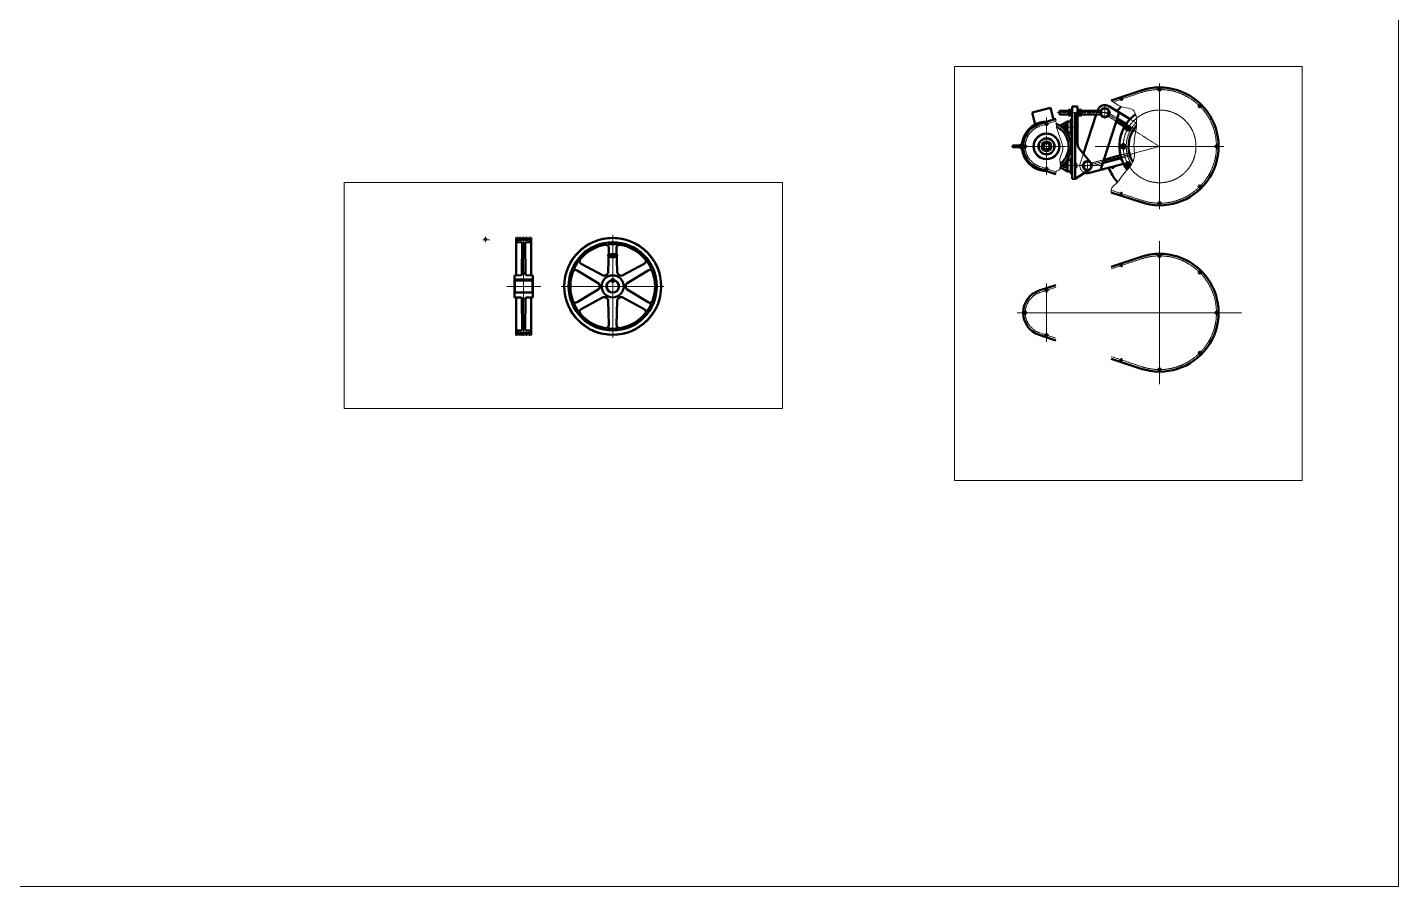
# Model space of a CAD drawing. Header units: millimetres. Extents: x 17368 to 100025, y -24769 to 12950.
# Drawn here: x 47436 to 56480, y -17030 to -11361 of the extents above; entities that cross this region are included whole.
import ezdxf

# ---------------------------------------------------------------- set-up
doc = ezdxf.new("R2010")
doc.units = ezdxf.units.MM
doc.header["$LTSCALE"] = 2.8
for name, pattern in [('AM_ISO08W050', [18, 12, -1.5, 3, -1.5]), ('AM_ISO08W050x2', [9, 6, -0.75, 1.5, -0.75]), ('YSYWPCG_CENTER', [0.7, 0.5, -0.1, 0, -0.1]), ('YSYWPCG_HIDDEN', [0.375, 0.25, -0.125])]:
    doc.linetypes.add(name, pattern=pattern)
doc.layers.get('0').update_dxf_attribs({"lineweight": 50})
for name, color, linetype, lineweight in [('AM_0N', 7, 'Continuous', 50), ('AM_4N', 3, 'Continuous', 15), ('AM_7N', 4, 'AM_ISO08W050', 15), ('bhatch', 5, 'Continuous', 15), ('YSYWPCG_CENTER', 4, 'YSYWPCG_CENTER', 15), ('图层5', 3, 'Continuous', 15), ('细实线', 5, 'Continuous', 15)]:
    doc.layers.add(name, color=color, linetype=linetype, lineweight=lineweight)

# ---------------------------------------------------------------- blocks, each defined once
blk = doc.blocks.new('A$C1BBC2760')
at = {"layer": 'AM_0N', "extrusion": (0, 1, 0)}
for p, q in [((3.6, 10.8), (0, 10.8)), ((0, -10.6), (3.6, -10.6))]:
    blk.add_line(p, q, dxfattribs=at)
at = {"layer": 'AM_0N', "extrusion": (1, 0, 0)}
for p, q in [((0, 10.8), (0, -0.3)), ((3.6, 10.8), (3.6, 0.8)), ((0, -1.8), (0, -10.6)), ((3.6, -0.6), (3.6, -10.6))]:
    blk.add_line(p, q, dxfattribs=at)
at = {"layer": 'AM_0N', "extrusion": (0.309017, -0.951057, 0)}
for p, q in [((3.6, 0.8), (0, -0.3)), ((3.6, -0.6), (0, -1.8))]:
    blk.add_line(p, q, dxfattribs=at)
blk = doc.blocks.new('A$C476D4F87')
at = {"layer": 'AM_0N', "extrusion": (0.866025, -0.5, 0)}
for p, q in [((0.9, 12.1), (0, 10.5)), ((11.9, -12.1), (12.8, -10.5))]:
    blk.add_line(p, q, dxfattribs=at)
at = {"layer": 'AM_0N', "extrusion": (1, 0, 0)}
for p, q in [((0, 10.5), (0, -10.5)), ((12.8, 10.5), (12.8, -10.5))]:
    blk.add_line(p, q, dxfattribs=at)
at = {"layer": 'AM_0N', "extrusion": (0, 1, 0)}
for p, q in [((0.9, 12.1), (11.9, 12.1)), ((0.9, 6.1), (11.9, 6.1)), ((0.9, -6.1), (11.9, -6.1)), ((0.9, -12.1), (11.9, -12.1))]:
    blk.add_line(p, q, dxfattribs=at)
at = {"layer": 'AM_0N', "extrusion": (0.866025, 0.5, 0)}
for p, q in [((11.9, 12.1), (12.8, 10.5)), ((0.9, -12.1), (0, -10.5))]:
    blk.add_line(p, q, dxfattribs=at)
at = {"layer": 'AM_0N'}
for centre, radius, start, end in [((5.4, 9.1), 5.36, 154.43847, 214.43847), ((20, 0), 20, 162.38303, 197.61697), ((7.4, 9.1), 5.36, 325.56153, 25.56153), ((-7.2, 0), 20, 342.38303, 17.61697), ((5.4, -9.1), 5.36, 145.56153, 205.56153), ((7.4, -9.1), 5.36, 334.43847, 34.43847)]:
    blk.add_arc(centre, radius, start, end, dxfattribs=at)
blk = doc.blocks.new('A$C00C9319E')
at = {"layer": 'AM_0N'}
for p, q in [((-48.5, 146.2), (61.9, 182.8)), ((-48.5, -146.2), (61.9, -182.8))]:
    blk.add_line(p, q, dxfattribs=at)
at = {"layer": 'AM_0N', "extrusion": (0.5, -0.866025, 0)}
for p, q in [((0, 155), (-6.5, 151.3)), ((0, 140), (6.5, 143.8)), ((0, -140), (-6.5, -143.8)), ((0, -155), (6.5, -151.3))]:
    blk.add_line(p, q, dxfattribs=at)
at = {"layer": 'AM_0N', "extrusion": (1, 0, 0)}
for p, q in [((-6.5, 151.3), (-6.5, 143.8)), ((6.5, 143.8), (6.5, 151.3)), ((-6.5, -143.8), (-6.5, -151.3)), ((6.5, -151.3), (6.5, -143.8))]:
    blk.add_line(p, q, dxfattribs=at)
at = {"layer": 'AM_0N', "extrusion": (-0.5, -0.866025, 0)}
for p, q in [((-6.5, 143.8), (0, 140)), ((6.5, 151.3), (0, 155)), ((-6.5, -151.3), (0, -155)), ((6.5, -143.8), (0, -140))]:
    blk.add_line(p, q, dxfattribs=at)
at = {"layer": 'AM_0N'}
for centre in [(0, 147.5), (0, -147.5)]:
    blk.add_circle(centre, 6.5, dxfattribs=at)
blk.add_arc((0, 0), 154, 108.36162, 251.63838, dxfattribs=at)
at = {"layer": 'AM_7N', "linetype": 'AM_ISO08W050x2'}
for p, q in [((-44.1, 132.9), (61.9, 168.1)), ((-44.1, -132.9), (61.9, -168.1))]:
    blk.add_line(p, q, dxfattribs=at)
blk.add_arc((0, 0), 140, 108.36162, 251.63838, dxfattribs=at)
blk = doc.blocks.new('A$C5105748B')
at = {"layer": 'AM_0N', "extrusion": (1, 0, 0)}
blk.add_lwpolyline([(22, 0), (-22, 0)], dxfattribs=at)
at = {"layer": 'AM_0N', "extrusion": (0, 1, 0)}
for points, elevation in [([(-4, 0), (0, 0)], 22), ([(0, 0), (-4, 0)], -22)]:
    blk.add_lwpolyline(points, dxfattribs=dict(at, elevation=elevation))
at = {"layer": 'AM_0N', "extrusion": (1, 0, 0), "elevation": 4}
blk.add_lwpolyline([(-22, 0), (22, 0)], dxfattribs=at)

msp = doc.modelspace()

# ---------------------------------------------------------------- linework, layer by layer
for p, q in [((54183.2847, -11891.01232), (54063.02693, -11923.23529)), ((54063.02693, -11923.23529), (54083.95244, -12001.33034)), ((54183.2847, -11891.01232), (54204.03412, -11968.4502)), ((54295.9347, -11981.01232), (54246.32484, -12009.65458)), ((54295.9347, -12054.01232), (54295.9347, -11981.01232)), ((54295.9347, -11981.01232), (54317.9347, -11981.01232)), ((54317.9347, -11981.01232), (54317.9347, -12054.01232)), ((54295.9347, -12054.01232), (54293.02271, -12055.69356)), ((54317.9347, -12054.01232), (54295.9347, -12054.01232)), ((53939.1847, -12139.76232), (53976.6847, -12139.76232)), ((53939.1847, -12152.26232), (53976.6847, -12152.26232)), ((53976.6847, -12139.76232), (53996.39379, -12128.38327)), ((53976.6847, -12139.76232), (53976.6847, -12152.26232)), ((53976.6847, -12152.26232), (53996.39379, -12163.64136)), ((54133.9347, -12152.01232), (54133.9347, -12140.01232)), ((54133.9347, -12140.01232), (54141.9347, -12140.01232)), ((54141.9347, -12152.01232), (54133.9347, -12152.01232)), ((54141.9347, -12140.01232), (54141.9347, -12152.01232)), ((54295.9347, -12311.01232), (54246.32484, -12282.37006)), ((54295.9347, -12238.01232), (54293.02271, -12236.33108)), ((54295.9347, -12238.01232), (54295.9347, -12311.01232)), ((54317.9347, -12238.01232), (54295.9347, -12238.01232)), ((54317.9347, -12311.01232), (54317.9347, -12238.01232)), ((54347.9347, -12311.01232), (54347.9347, -12238.01232)), ((54295.9347, -12311.01232), (54317.9347, -12311.01232)), ((50658.43045, -12750.1604), (50658.43045, -12996.7804)), ((50658.93045, -12749.6604), (50661.85217, -12749.6604)), ((50667.94627, -12766.32318), (50662.32492, -12749.99762)), ((50673.91463, -12766.32318), (50679.53598, -12749.99762)), ((50680.00873, -12749.6604), (50680.85217, -12749.6604)), ((50686.94627, -12766.32318), (50681.32492, -12749.99762)), ((50692.91463, -12766.32318), (50698.53598, -12749.99762)), ((50699.00873, -12749.6604), (50699.85217, -12749.6604)), ((50705.94627, -12766.32318), (50700.32492, -12749.99762)), ((50711.91463, -12766.32318), (50717.53598, -12749.99762)), ((50718.00873, -12749.6604), (50718.85217, -12749.6604)), ((50724.94627, -12766.32318), (50719.32492, -12749.99762)), ((50730.91463, -12766.32318), (50736.53598, -12749.99762)), ((50737.00873, -12749.6604), (50737.85217, -12749.6604)), ((50743.94627, -12766.32318), (50738.32492, -12749.99762)), ((50749.91463, -12766.32318), (50755.53598, -12749.99762)), ((50756.00873, -12749.6604), (50758.93045, -12749.6604)), ((50759.43045, -12750.1604), (50759.43045, -12996.7804)), ((50694.93125, -12780.12043), (50658.43045, -12778.6604)), ((50668.41903, -12766.6604), (50673.44187, -12766.6604)), ((50687.41903, -12766.6604), (50692.44187, -12766.6604)), ((50698.90621, -12782.36488), (50696.45791, -12992.89909)), ((50706.41903, -12766.6604), (50711.44187, -12766.6604)), ((50721.40299, -12992.89909), (50718.95469, -12782.36489)), ((50722.92965, -12780.12043), (50759.43045, -12778.6604)), ((50725.41903, -12766.6604), (50730.44187, -12766.6604)), ((50744.41903, -12766.6604), (50749.44187, -12766.6604)), ((51270.7754, -12814.82644), (51266.69094, -12975.51051)), ((51321.9663, -12814.82644), (51326.05076, -12975.51051)), ((51088.47589, -12920.07711), (51229.67461, -12996.8819)), ((51504.26581, -12920.07711), (51363.06709, -12996.8819)), ((50692.31038, -12995.4252), (50648.93045, -12997.1604)), ((50648.93045, -12997.1604), (50648.93045, -13142.1604)), ((50648.93045, -13024.2604), (50768.93045, -13024.2604)), ((50725.55052, -12995.4252), (50768.93045, -12997.1604)), ((50768.93045, -12997.1604), (50768.93045, -13142.1604)), ((51062.88044, -12964.40973), (51199.9947, -13048.28901)), ((51285.37085, -13024.2604), (51307.37085, -13024.2604)), ((51285.37085, -13024.2604), (51285.37085, -13038.6604)), ((51307.37085, -13024.2604), (51307.37085, -13038.6604)), ((51529.86126, -12964.40973), (51392.747, -13048.28901)), ((50648.93045, -13030.20263), (50649.93045, -13031.20263)), ((50648.93045, -13110.6604), (50649.93045, -13109.6604)), ((50649.93045, -13031.20263), (50767.93045, -13031.20263)), ((50649.93045, -13031.20263), (50649.93045, -13109.6604)), ((50649.93045, -13109.6604), (50767.93045, -13109.6604)), ((50768.93045, -13030.20263), (50767.93045, -13031.20263)), ((50767.93045, -13031.20263), (50767.93045, -13109.6604)), ((50767.93045, -13109.6604), (50768.93045, -13110.6604)), ((51062.88044, -13174.91107), (51199.9947, -13091.03179)), ((51285.37085, -13024.6604), (51307.37085, -13024.6604)), ((51285.37085, -13038.6604), (51307.37085, -13038.6604)), ((51529.86126, -13174.91107), (51392.747, -13091.03179)), ((50692.31038, -13143.8956), (50648.93045, -13142.1604)), ((50658.43045, -13389.1604), (50658.43045, -13142.5404)), ((50698.90621, -13356.95592), (50696.45791, -13146.42171)), ((50721.40299, -13146.42171), (50718.95469, -13356.95591)), ((50725.55052, -13143.8956), (50768.93045, -13142.1604)), ((50759.43045, -13389.1604), (50759.43045, -13142.5404)), ((51088.47589, -13219.24369), (51229.67461, -13142.4389)), ((51270.7754, -13324.49436), (51266.69094, -13163.81029)), ((51321.9663, -13324.49436), (51326.05076, -13163.81029)), ((51504.26581, -13219.24369), (51363.06709, -13142.4389)), ((50694.93125, -13359.20037), (50658.43045, -13360.6604)), ((50667.94627, -13372.99762), (50662.32492, -13389.32318)), ((50668.41903, -13372.6604), (50673.44187, -13372.6604)), ((50673.91463, -13372.99762), (50679.53598, -13389.32318)), ((50686.94627, -13372.99762), (50681.32492, -13389.32318)), ((50687.41903, -13372.6604), (50692.44187, -13372.6604)), ((50692.91463, -13372.99762), (50698.53598, -13389.32318)), ((50705.94627, -13372.99762), (50700.32492, -13389.32318)), ((50706.41903, -13372.6604), (50711.44187, -13372.6604)), ((50711.91463, -13372.99762), (50717.53598, -13389.32318)), ((50724.94627, -13372.99762), (50719.32492, -13389.32318)), ((50722.92965, -13359.20037), (50759.43045, -13360.6604)), ((50725.41903, -13372.6604), (50730.44187, -13372.6604)), ((50730.91463, -13372.99762), (50736.53598, -13389.32318)), ((50743.94627, -13372.99762), (50738.32492, -13389.32318)), ((50744.41903, -13372.6604), (50749.44187, -13372.6604)), ((50749.91463, -13372.99762), (50755.53598, -13389.32318)), ((50658.93045, -13389.6604), (50661.85217, -13389.6604)), ((50680.00873, -13389.6604), (50680.85217, -13389.6604)), ((50699.00873, -13389.6604), (50699.85217, -13389.6604)), ((50718.00873, -13389.6604), (50718.85217, -13389.6604)), ((50737.00873, -13389.6604), (50737.85217, -13389.6604)), ((50756.00873, -13389.6604), (50758.93045, -13389.6604))]:
    msp.add_line(p, q)
at = {"color": 7, "ltscale": 0.15}
for p, q in [((54244.9347, -11911.01233), (54242.9347, -11913.01233)), ((54242.9347, -11913.01233), (54242.9347, -11933.01231)), ((54244.9347, -11935.01231), (54242.9347, -11933.01231)), ((54244.9347, -11911.01232), (54244.9347, -11935.01232)), ((54247.93469, -11911.01233), (54244.9347, -11911.01233)), ((54244.9347, -11911.01233), (54247.93469, -11911.01233)), ((54247.93469, -11935.01231), (54244.9347, -11935.01231)), ((54244.9347, -11935.01231), (54247.93469, -11935.01231)), ((54301.93472, -11911.01233), (54298.93473, -11911.01233)), ((54301.93472, -11935.01231), (54298.93473, -11935.01231)), ((54298.93473, -11935.01231), (54301.93472, -11935.01231)), ((54303.20748, -11904.01234), (54301.93472, -11908.76234)), ((54301.93472, -11937.26231), (54301.93472, -11908.76234)), ((54301.93472, -11937.26231), (54301.93472, -11908.76234)), ((54303.20748, -11942.0123), (54301.93472, -11937.26231)), ((54322.66194, -11904.01234), (54303.20748, -11904.01234)), ((54321.9347, -11913.51233), (54303.93472, -11913.51233)), ((54321.9347, -11932.51231), (54303.93472, -11932.51231)), ((54322.66194, -11904.01234), (54323.9347, -11908.76234)), ((54322.66194, -11942.0123), (54323.9347, -11937.26231)), ((54323.9347, -11937.26231), (54323.9347, -11908.76234)), ((54368.20746, -11904.01234), (54366.9347, -11908.76234)), ((54366.9347, -11937.26231), (54366.9347, -11908.76234)), ((54368.20746, -11942.0123), (54366.9347, -11937.26231)), ((54368.20746, -11904.01234), (54387.66192, -11904.01234)), ((54368.9347, -11913.51233), (54386.93468, -11913.51233)), ((54368.9347, -11932.51231), (54386.93468, -11932.51231)), ((54387.66192, -11904.01234), (54388.93468, -11908.76234)), ((54387.66192, -11942.0123), (54388.93468, -11937.26231)), ((54388.93468, -11937.26231), (54388.93468, -11908.76234)), ((54388.93468, -11937.26231), (54388.93468, -11908.76234)), ((54388.93468, -11911.01233), (54391.93467, -11911.01233)), ((54388.93468, -11935.01231), (54391.93467, -11935.01231)), ((54391.93467, -11935.01231), (54388.93468, -11935.01231)), ((54442.9347, -11911.01232), (54442.9347, -11935.01232)), ((54322.66194, -11942.0123), (54303.20748, -11942.0123)), ((54368.20746, -11942.0123), (54387.66192, -11942.0123))]:
    msp.add_line(p, q, dxfattribs=at)
at = {"color": 7}
for p, q in [((54244.9347, -11911.01232), (54301.93472, -11911.01232)), ((54244.9347, -11935.01232), (54301.93472, -11935.01232)), ((54327.9347, -12361.01232), (54327.9347, -11883.01232)), ((54327.9347, -11883.01232), (54362.9347, -11883.01232)), ((54347.9347, -12361.01232), (54347.9347, -11923.01232)), ((54362.9347, -12131.75221), (54362.9347, -11883.01232)), ((54388.93468, -11911.01232), (54515.43925, -11911.01232)), ((54388.93468, -11935.01232), (54515.43925, -11935.01232)), ((54486.36202, -11935.01232), (54401.51445, -12193.24405)), ((54495.43311, -11907.40465), (54494.24774, -11911.01232)), ((54637.73688, -11922.80383), (54513.13413, -12302.02959)), ((54569.21185, -11880.47397), (54708.80801, -11966.7065)), ((54317.9347, -11969.01232), (54327.9347, -11959.01232)), ((54317.9347, -11984.01232), (54317.9347, -11969.01232)), ((54317.9347, -12054.01232), (54317.9347, -11981.01232)), ((54317.9347, -12057.01232), (54317.9347, -11984.01232)), ((54347.9347, -12030.76232), (54347.9347, -12007.26232)), ((54618.47421, -11981.42933), (54628.98508, -11964.41399)), ((54618.47421, -11981.42933), (54673.38659, -12015.35027)), ((54624.8951, -11961.8875), (54683.89745, -11998.33493)), ((54696.18625, -12009.36834), (54681.91849, -12017.60584)), ((54681.91849, -12017.60584), (54681.91849, -12034.08085)), ((54710.45401, -12017.60584), (54696.18625, -12009.36834)), ((54710.45401, -12034.08085), (54710.45401, -12017.60584)), ((54317.9347, -12057.01232), (54317.9347, -12069.36813)), ((54317.9347, -12069.36813), (54327.9347, -12079.36813)), ((54681.91849, -12034.08085), (54696.18625, -12042.31834)), ((54696.18625, -12042.31834), (54710.45401, -12034.08085)), ((54371.95572, -12157.05641), (54451.16894, -12254.03417)), ((54535.49863, -12233.96373), (54645.49585, -12204.61573)), ((54663.9347, -12129.53731), (54649.66694, -12137.77482)), ((54649.66694, -12137.77482), (54649.66694, -12154.24982)), ((54649.66694, -12154.24982), (54663.9347, -12162.48731)), ((54678.20246, -12137.77482), (54663.9347, -12129.53731)), ((54663.9347, -12162.48731), (54678.20246, -12154.24982)), ((54678.20246, -12154.24982), (54678.20246, -12137.77482)), ((54317.9347, -12223.01232), (54327.9347, -12213.01232)), ((54317.9347, -12238.01232), (54317.9347, -12223.01232)), ((54317.9347, -12311.01232), (54317.9347, -12238.01232)), ((54347.9347, -12261.26232), (54347.9347, -12284.76232)), ((54347.9347, -12361.01232), (54444.32455, -12298.13945)), ((54440.82415, -12321.32238), (54665.37967, -12261.40946)), ((54528.04379, -12256.65235), (54650.66112, -12223.93722)), ((54535.49863, -12233.96373), (54540.65441, -12253.28775)), ((54695.99109, -12249.36826), (54681.72333, -12257.60576)), ((54681.72333, -12257.60576), (54681.72333, -12274.08077)), ((54681.72333, -12274.08077), (54695.99109, -12282.31826)), ((54710.25885, -12257.60576), (54695.99109, -12249.36826)), ((54695.99109, -12282.31826), (54710.25885, -12274.08077)), ((54710.25885, -12274.08077), (54710.25885, -12257.60576)), ((54317.9347, -12311.01232), (54317.9347, -12323.36813)), ((54317.9347, -12323.36813), (54327.9347, -12333.36813)), ((54327.9347, -12361.01232), (54347.9347, -12361.01232))]:
    msp.add_line(p, q, dxfattribs=at)
for centre, radius in [((54542.9347, -11923.01232), 30), ((54542.9347, -11923.01232), 27), ((54696.18625, -12025.84335), 14.26777), ((54696.18625, -12025.84335), 10), ((54663.9347, -12146.01232), 14.26777), ((54663.9347, -12146.01232), 10), ((54427.9347, -12273.01232), 30), ((54427.9347, -12273.01232), 27), ((54695.99109, -12265.84327), 14.26777), ((54695.99109, -12265.84327), 10)]:
    msp.add_circle(centre, radius, dxfattribs=at)
for centre, radius in [((54157.9347, -12146.01232), 85), ((54157.9347, -12146.01232), 53), ((54157.9347, -12146.01232), 52.5), ((54157.9347, -12146.01232), 31.5), ((51296.37085, -13069.6604), 320), ((51296.37085, -13069.6604), 291), ((51296.37085, -13069.6604), 72.5)]:
    msp.add_circle(centre, radius)
at = {"color": 7, "ltscale": 0.15}
for centre, radius, start, end in [((54308.66996, -11908.7225), 6.73535, 180.33890383, 225.328404525), ((54325.49719, -11923.01232), 23.56247, 156.222678561, 203.777329599), ((54308.66996, -11937.30215), 6.73535, 134.671595475, 179.66109617), ((54317.19946, -11908.7225), 6.73535, 314.671595475, 359.66109617), ((54300.37223, -11923.01232), 23.56247, 336.222670401, 23.777321439), ((54317.19946, -11937.30215), 6.73535, 0.33890383, 45.328404525), ((54373.66994, -11908.7225), 6.73535, 180.33890383, 225.328404525), ((54390.49717, -11923.01232), 23.56247, 156.222678561, 203.777329599), ((54373.66994, -11937.30215), 6.73535, 134.671595475, 179.66109617), ((54382.19944, -11908.7225), 6.73535, 314.671595475, 359.66109617), ((54365.37221, -11923.01232), 23.56247, 336.222670401, 23.777321439), ((54382.19944, -11937.30215), 6.73535, 0.33890383, 45.328404525)]:
    msp.add_arc(centre, radius, start, end, dxfattribs=at)
at = {"color": 7}
for centre, radius, start, end in [((54542.9347, -11923.01232), 50, 58.295191444, 161.8109543), ((54903.9347, -12146.01232), 365, 133.920022107, 140.421697646), ((54903.9347, -12146.01232), 265, 126.673525916, 215.873996984), ((54903.9347, -12146.01232), 265, 150.457809798, 192.776290427), ((54903.9347, -12146.01232), 265, 141.794941552, 146.13257309), ((54903.9347, -12146.01232), 205, 138.129887846, 210.514451938), ((54402.9347, -12131.75221), 40, 180, 219.242583169), ((54903.9347, -12146.01232), 365, 202.812402577, 220.269648325), ((54594.43506, -12274.21127), 13, 222.026686497, 347.851131065), ((54903.9347, -12146.01232), 265, 197.10772455, 201.439158673), ((54427.9347, -12273.01232), 50, 249.985376956, 284.938908781)]:
    msp.add_arc(centre, radius, start, end, dxfattribs=at)
for centre, radius, start, end in [((54157.9347, -12146.01232), 162.5, 89.747957349, 270.252042651), ((54157.9347, -12146.01232), 162.5, 304.925911507, 67.134104044), ((54157.9347, -12146.01232), 146.25, 308.618937708, 63.129120232), ((53939.1847, -12146.01232), 6.25, 90, 270), ((54157.9347, -12146.01232), 21, 196.601549599, 163.398450401), ((54157.9347, -12146.01232), 21, 106.601549599, 163.398450401), ((54157.9347, -12146.01232), 21, 196.601549599, 73.398450401), ((50658.93045, -12750.1604), 0.5, 90, 180), ((50661.85217, -12750.1604), 0.5, 19, 90), ((50680.00873, -12750.1604), 0.5, 90, 161), ((50680.85217, -12750.1604), 0.5, 19, 90), ((50699.00873, -12750.1604), 0.5, 90, 161), ((50699.85217, -12750.1604), 0.5, 19, 90), ((50718.00873, -12750.1604), 0.5, 90, 161), ((50718.85217, -12750.1604), 0.5, 19, 90), ((50737.00873, -12750.1604), 0.5, 90, 161), ((50737.85217, -12750.1604), 0.5, 19, 90), ((50756.00873, -12750.1604), 0.5, 90, 161), ((50758.93045, -12750.1604), 0.5, 0, 90), ((50668.41903, -12766.1604), 0.5, 199, 270), ((50673.44187, -12766.1604), 0.5, 270, 341), ((50687.41903, -12766.1604), 0.5, 199, 270), ((50692.44187, -12766.1604), 0.5, 270, 341), ((50694.73141, -12785.11644), 5, 18.808277405, 87.709389957), ((50708.93045, -12780.2804), 10, 198.808277405, 341.191722595), ((50706.41903, -12766.1604), 0.5, 199, 270), ((50711.44187, -12766.1604), 0.5, 270, 341), ((50723.12949, -12785.11644), 5, 92.290610043, 161.191722595), ((50725.41903, -12766.1604), 0.5, 199, 270), ((50730.44187, -12766.1604), 0.5, 270, 341), ((50744.41903, -12766.1604), 0.5, 199, 270), ((50749.44187, -12766.1604), 0.5, 270, 341), ((51296.37085, -13069.6604), 279.38, 100.122970039, 139.877029961), ((51250.78186, -12814.31822), 20, 358.543901381, 100.122970039), ((51296.37085, -13069.6604), 279.38, 83.496837206, 96.380238267), ((51341.95984, -12814.31822), 20, 79.877029961, 181.456098619), ((51296.37085, -13069.6604), 279.38, 40.122970039, 79.877029961), ((51296.37085, -13069.6604), 279.38, 143.496837206, 156.380238267), ((51098.03253, -12902.50809), 20, 139.877029961, 241.456098619), ((51494.70917, -12902.50809), 20, 298.543901381, 40.122970039), ((51296.37085, -13069.6604), 279.38, 23.496837206, 36.380238267), ((50692.11054, -12990.4292), 5, 272.290610042, 343.974289493), ((50708.93045, -12995.2604), 12.5, 16.025710507, 163.974289493), ((50725.75036, -12990.4292), 5, 196.025710507, 267.709389957), ((51296.37085, -13069.6604), 279.38, 160.122970039, 199.877029961), ((51052.44354, -12981.47054), 20, 58.543901381, 160.122970039), ((51239.23125, -12979.31287), 20, 241.456098619, 302.310994937), ((51296.37085, -13069.6604), 86.9, 117.689005063, 122.310994937), ((51246.6974, -12975.00229), 20, 297.689005063, 358.543901381), ((51346.0443, -12975.00229), 20, 181.456098619, 242.310994937), ((51296.37085, -13069.6604), 86.9, 57.689005063, 62.310994937), ((51353.51045, -12979.31287), 20, 237.689005063, 298.543901381), ((51540.29816, -12981.47054), 20, 19.877029961, 121.456098619), ((51296.37085, -13069.6604), 279.38, 340.122970039, 19.877029961), ((51189.55779, -13065.34981), 20, 357.689005063, 58.543901381), ((51189.55779, -13073.97099), 20, 301.456098619, 2.310994937), ((51296.37085, -13069.6604), 86.9, 177.689005063, 182.310994937), ((51296.37085, -13069.6604), 41, 105.562696765, 74.437303235), ((51296.37085, -13069.6604), 40, 105.962014163, 74.037985837), ((51403.18391, -13065.34981), 20, 121.456098619, 182.310994937), ((51403.18391, -13073.97099), 20, 177.689005063, 238.543901381), ((51296.37085, -13069.6604), 86.9, 357.689005063, 2.310994937), ((50692.11054, -13148.8916), 5, 16.025710507, 87.709389958), ((50708.93045, -13144.0604), 12.5, 196.025710507, 343.974289493), ((50725.75036, -13148.8916), 5, 92.290610043, 163.974289493), ((51052.44354, -13157.85026), 20, 199.877029961, 301.456098619), ((51296.37085, -13069.6604), 279.38, 203.496837206, 216.380238267), ((51239.23125, -13160.00793), 20, 57.689005063, 118.543901381), ((51296.37085, -13069.6604), 86.9, 237.689005063, 242.310994937), ((51246.6974, -13164.31851), 20, 1.456098619, 62.310994937), ((51346.0443, -13164.31851), 20, 117.689005063, 178.543901381), ((51296.37085, -13069.6604), 86.9, 297.689005063, 302.310994937), ((51353.51045, -13160.00793), 20, 61.456098619, 122.310994937), ((51296.37085, -13069.6604), 279.38, 323.496837206, 336.380238267), ((51540.29816, -13157.85026), 20, 238.543901381, 340.122970039), ((51098.03253, -13236.81271), 20, 118.543901381, 220.122970039), ((51296.37085, -13069.6604), 279.38, 220.122970039, 259.877029961), ((51296.37085, -13069.6604), 279.38, 280.122970039, 319.877029961), ((51494.70917, -13236.81271), 20, 319.877029961, 61.456098619), ((50668.41903, -13373.1604), 0.5, 90, 161), ((50673.44187, -13373.1604), 0.5, 19, 90), ((50687.41903, -13373.1604), 0.5, 90, 161), ((50692.44187, -13373.1604), 0.5, 19, 90), ((50694.73141, -13354.20436), 5, 272.290610043, 341.191722595), ((50708.93045, -13359.0404), 10, 18.808277405, 161.191722595), ((50706.41903, -13373.1604), 0.5, 90, 161), ((50711.44187, -13373.1604), 0.5, 19, 90), ((50723.12949, -13354.20436), 5, 198.808277405, 267.709389957), ((50725.41903, -13373.1604), 0.5, 90, 161), ((50730.44187, -13373.1604), 0.5, 19, 90), ((50744.41903, -13373.1604), 0.5, 90, 161), ((50749.44187, -13373.1604), 0.5, 19, 90), ((51250.78186, -13325.00258), 20, 259.877029961, 1.456098619), ((51296.37085, -13069.6604), 279.38, 263.496837206, 276.380238267), ((51341.95984, -13325.00258), 20, 178.543901381, 280.122970039), ((50658.93045, -13389.1604), 0.5, 180, 270), ((50661.85217, -13389.1604), 0.5, 270, 341), ((50680.00873, -13389.1604), 0.5, 199, 270), ((50680.85217, -13389.1604), 0.5, 270, 341), ((50699.00873, -13389.1604), 0.5, 199, 270), ((50699.85217, -13389.1604), 0.5, 270, 341), ((50718.00873, -13389.1604), 0.5, 199, 270), ((50718.85217, -13389.1604), 0.5, 270, 341), ((50737.00873, -13389.1604), 0.5, 199, 270), ((50737.85217, -13389.1604), 0.5, 270, 341), ((50756.00873, -13389.1604), 0.5, 199, 270), ((50758.93045, -13389.1604), 0.5, 270, 0)]:
    msp.add_arc(centre, radius, start, end)
msp.add_ellipse((51296.37085, -12866.27375), major_axis=(-26.9032, 0.00006), ratio=0.4088733022)
at = {"layer": 'AM_0N'}
for p, q in [((54584.26383, -11842.24741), (54781.39449, -11776.81739)), ((54584.26383, -12449.77723), (54781.39449, -12515.20725)), ((54584.26383, -12939.76259), (54781.39449, -12874.33257)), ((54109.42264, -13097.36807), (54219.82252, -13060.72502)), ((54109.42264, -13389.68693), (54219.82252, -13426.32998)), ((54584.26383, -13547.29241), (54781.39449, -13612.72243))]:
    msp.add_line(p, q, dxfattribs=at)
at = {"layer": 'AM_0N', "extrusion": (0.5, -0.866025, 0)}
for p, q in [((54903.9347, -11763.50676), (54897.4347, -11767.25954)), ((54903.9347, -11778.51787), (54910.4347, -11774.7651)), ((55169.09974, -11873.34172), (55162.59974, -11877.0945)), ((55169.09974, -11888.35283), (55175.59974, -11884.60005)), ((54017.9347, -12138.50676), (54011.4347, -12142.25954)), ((54017.9347, -12153.51787), (54024.4347, -12149.7651)), ((55278.9347, -12138.50458), (55272.4347, -12142.25736)), ((55278.9347, -12153.51569), (55285.4347, -12149.76291)), ((55169.09974, -12403.67181), (55162.59974, -12407.42458)), ((55169.09974, -12418.68291), (55175.59974, -12414.93014)), ((54903.9347, -12513.50676), (54897.4347, -12517.25954)), ((54903.9347, -12528.51787), (54910.4347, -12524.7651)), ((54903.9347, -12861.02195), (54897.4347, -12864.77472)), ((54903.9347, -12876.03305), (54910.4347, -12872.28028)), ((55169.09974, -12970.8569), (55162.59974, -12974.60968)), ((55169.09974, -12985.86801), (55175.59974, -12982.11523)), ((54157.9347, -13088.51179), (54151.4347, -13092.26457)), ((54157.9347, -13103.5229), (54164.4347, -13099.77013)), ((54017.9347, -13236.02195), (54011.4347, -13239.77472)), ((54017.9347, -13251.03305), (54024.4347, -13247.28028)), ((55278.9347, -13236.01976), (55272.4347, -13239.77254)), ((55278.9347, -13251.03087), (55285.4347, -13247.27809)), ((54157.9347, -13383.5321), (54151.4347, -13387.28487)), ((54157.9347, -13398.54321), (54164.4347, -13394.79043)), ((55169.09974, -13501.18699), (55162.59974, -13504.93977)), ((55169.09974, -13516.1981), (55175.59974, -13512.44532)), ((54903.9347, -13611.02195), (54897.4347, -13614.77472)), ((54903.9347, -13626.03305), (54910.4347, -13622.28028))]:
    msp.add_line(p, q, dxfattribs=at)
at = {"layer": 'AM_0N', "extrusion": (1, 0, 0)}
for p, q in [((54897.4347, -11767.25954), (54897.4347, -11774.7651)), ((54910.4347, -11774.7651), (54910.4347, -11767.25954)), ((55162.59974, -11877.0945), (55162.59974, -11884.60005)), ((55175.59974, -11884.60005), (55175.59974, -11877.0945)), ((54011.4347, -12142.25954), (54011.4347, -12149.7651)), ((54024.4347, -12149.7651), (54024.4347, -12142.25954)), ((55272.4347, -12142.25736), (55272.4347, -12149.76291)), ((55285.4347, -12149.76291), (55285.4347, -12142.25736)), ((55162.59974, -12407.42458), (55162.59974, -12414.93014)), ((55175.59974, -12414.93014), (55175.59974, -12407.42458)), ((54897.4347, -12517.25954), (54897.4347, -12524.7651)), ((54910.4347, -12524.7651), (54910.4347, -12517.25954)), ((54897.4347, -12864.77472), (54897.4347, -12872.28028)), ((54910.4347, -12872.28028), (54910.4347, -12864.77472)), ((55162.59974, -12974.60968), (55162.59974, -12982.11523)), ((55175.59974, -12982.11523), (55175.59974, -12974.60968)), ((54151.4347, -13092.26457), (54151.4347, -13099.77013)), ((54164.4347, -13099.77013), (54164.4347, -13092.26457)), ((54011.4347, -13239.77472), (54011.4347, -13247.28028)), ((54024.4347, -13247.28028), (54024.4347, -13239.77472)), ((55272.4347, -13239.77254), (55272.4347, -13247.27809)), ((55285.4347, -13247.27809), (55285.4347, -13239.77254)), ((54151.4347, -13387.28487), (54151.4347, -13394.79043)), ((54164.4347, -13394.79043), (54164.4347, -13387.28487)), ((55162.59974, -13504.93977), (55162.59974, -13512.44532)), ((55175.59974, -13512.44532), (55175.59974, -13504.93977)), ((54897.4347, -13614.77472), (54897.4347, -13622.28028)), ((54910.4347, -13622.28028), (54910.4347, -13614.77472))]:
    msp.add_line(p, q, dxfattribs=at)
at = {"layer": 'AM_0N', "extrusion": (-0.5, -0.866025, 0)}
for p, q in [((54897.4347, -11774.7651), (54903.9347, -11778.51787)), ((54910.4347, -11767.25954), (54903.9347, -11763.50676)), ((55162.59974, -11884.60005), (55169.09974, -11888.35283)), ((55175.59974, -11877.0945), (55169.09974, -11873.34172)), ((54011.4347, -12149.7651), (54017.9347, -12153.51787)), ((54024.4347, -12142.25954), (54017.9347, -12138.50676)), ((55272.4347, -12149.76291), (55278.9347, -12153.51569)), ((55285.4347, -12142.25736), (55278.9347, -12138.50458)), ((55162.59974, -12414.93014), (55169.09974, -12418.68291)), ((55175.59974, -12407.42458), (55169.09974, -12403.67181)), ((54897.4347, -12524.7651), (54903.9347, -12528.51787)), ((54910.4347, -12517.25954), (54903.9347, -12513.50676)), ((54897.4347, -12872.28028), (54903.9347, -12876.03305)), ((54910.4347, -12864.77472), (54903.9347, -12861.02195)), ((55162.59974, -12982.11523), (55169.09974, -12985.86801)), ((55175.59974, -12974.60968), (55169.09974, -12970.8569)), ((54151.4347, -13099.77013), (54157.9347, -13103.5229)), ((54164.4347, -13092.26457), (54157.9347, -13088.51179)), ((54011.4347, -13247.28028), (54017.9347, -13251.03305)), ((54024.4347, -13239.77472), (54017.9347, -13236.02195)), ((55272.4347, -13247.27809), (55278.9347, -13251.03087)), ((55285.4347, -13239.77254), (55278.9347, -13236.01976)), ((54164.4347, -13387.28487), (54157.9347, -13383.5321)), ((54151.4347, -13394.79043), (54157.9347, -13398.54321)), ((55162.59974, -13512.44532), (55169.09974, -13516.1981)), ((55175.59974, -13504.93977), (55169.09974, -13501.18699)), ((54897.4347, -13622.28028), (54903.9347, -13626.03305)), ((54910.4347, -13614.77472), (54903.9347, -13611.02195))]:
    msp.add_line(p, q, dxfattribs=at)
at = {"layer": 'AM_0N', "extrusion": (-1.22461e-16, 1, 0)}
for p, q in [((54279.5347, -12012.01232), (54267.9347, -12012.01232)), ((54279.5347, -12026.01232), (54267.9347, -12026.01232)), ((54355.79506, -12006.88482), (54347.9347, -12006.88482)), ((54355.79506, -12012.947), (54347.9347, -12012.947)), ((54355.79506, -12025.07764), (54347.9347, -12025.07764)), ((54355.79506, -12031.13982), (54347.9347, -12031.13982))]:
    msp.add_line(p, q, dxfattribs=at)
at = {"layer": 'AM_0N', "extrusion": (-1, -1.22461e-16, 0)}
for p, q in [((54267.9347, -12026.01232), (54267.9347, -12012.01232)), ((54347.9347, -12012.01232), (54347.9347, -12006.88482)), ((54347.9347, -12012.01232), (54347.9347, -12026.01232)), ((54347.9347, -12026.01232), (54347.9347, -12012.01232)), ((54347.9347, -12031.13982), (54347.9347, -12026.01232)), ((54356.7347, -12008.51232), (54356.7347, -12029.51232))]:
    msp.add_line(p, q, dxfattribs=at)
at = {"layer": 'AM_0N', "extrusion": (-0.866025, -0.5, 0)}
for p, q in [((54355.79506, -12006.88482), (54356.7347, -12008.51232)), ((54355.79506, -12260.88482), (54356.7347, -12262.51232))]:
    msp.add_line(p, q, dxfattribs=at)
at = {"layer": 'AM_0N', "extrusion": (-0.866025, 0.5, 0)}
for p, q in [((54355.79506, -12031.13982), (54356.7347, -12029.51232)), ((54355.79506, -12285.13982), (54356.7347, -12283.51232))]:
    msp.add_line(p, q, dxfattribs=at)
at = {"layer": 'AM_0N', "extrusion": (-1.22461e-16, -1, 0)}
for p, q in [((54279.5347, -12266.01232), (54267.9347, -12266.01232)), ((54279.5347, -12280.01232), (54267.9347, -12280.01232)), ((54355.79506, -12260.88482), (54347.9347, -12260.88482)), ((54355.79506, -12266.947), (54347.9347, -12266.947)), ((54355.79506, -12279.07764), (54347.9347, -12279.07764)), ((54355.79506, -12285.13982), (54347.9347, -12285.13982))]:
    msp.add_line(p, q, dxfattribs=at)
at = {"layer": 'AM_0N', "extrusion": (-1, 1.22461e-16, 0)}
for p, q in [((54267.9347, -12266.01232), (54267.9347, -12280.01232)), ((54347.9347, -12260.88482), (54347.9347, -12266.01232)), ((54347.9347, -12280.01232), (54347.9347, -12266.01232)), ((54347.9347, -12266.01232), (54347.9347, -12280.01232)), ((54347.9347, -12280.01232), (54347.9347, -12285.13982)), ((54356.7347, -12283.51232), (54356.7347, -12262.51232))]:
    msp.add_line(p, q, dxfattribs=at)
at = {"layer": 'AM_0N'}
for centre, radius in [((54651.37844, -11834.72228), 5), ((54903.9347, -11771.01232), 6.5), ((55169.09974, -11880.84728), 6.5), ((54017.9347, -12146.01232), 6.5), ((55278.9347, -12146.01014), 6.5), ((54651.37844, -12457.30235), 5), ((55169.09974, -12411.17736), 6.5), ((54903.9347, -12521.01232), 6.5), ((54651.37844, -12932.23747), 5), ((54903.9347, -12868.5275), 6.5), ((55169.09974, -12978.36246), 6.5), ((54157.9347, -13096.01735), 6.5), ((54017.9347, -13243.5275), 6.5), ((55278.9347, -13243.52532), 6.5), ((54157.9347, -13391.03765), 6.5), ((54651.37844, -13554.81753), 5), ((55169.09974, -13508.69254), 6.5), ((54903.9347, -13618.5275), 6.5)]:
    msp.add_circle(centre, radius, dxfattribs=at)
for centre, radius, start, end in [((54903.9347, -12146.01232), 389, 251.638376967, 108.361623033), ((54351.37603, -12009.91591), 5.35867, 325.553127617, 25.553127618), ((54336.68918, -12019.01232), 20.04552, 342.387526015, 17.612473985), ((54351.37603, -12028.10873), 5.35867, 334.446872382, 34.446872383), ((54351.37603, -12263.91591), 5.35867, 325.553127617, 25.553127618), ((54336.68918, -12273.01232), 20.04552, 342.387526015, 17.612473985), ((54351.37603, -12282.10873), 5.35867, 334.446872382, 34.446872383), ((54903.9347, -13243.5275), 389, 251.638376967, 108.361623033), ((54157.9347, -13243.5275), 154, 108.361623033, 251.638376967)]:
    msp.add_arc(centre, radius, start, end, dxfattribs=at)
at = {"layer": 'AM_4N', "linetype": 'YSYWPCG_HIDDEN', "ltscale": 5}
for p, q in [((54494.24774, -11911.01232), (54486.36202, -11935.01232)), ((54577.96698, -11932.89866), (54567.45611, -11949.914)), ((54572.25346, -11929.36925), (54624.8951, -11961.8875)), ((54561.74259, -11946.38459), (54618.47421, -11981.42933)), ((54673.38659, -12015.35027), (54703.57096, -12033.99602)), ((54683.89745, -11998.33493), (54740.54564, -12033.32814)), ((54708.80801, -11966.7065), (54747.9411, -11990.88013)), ((54401.51445, -12193.24405), (54380.43311, -12257.40465)), ((54645.49585, -12204.61573), (54709.83021, -12187.45089)), ((54650.66112, -12223.93722), (54714.98599, -12206.77492)), ((54452.68511, -12256.05893), (54535.49863, -12233.96373)), ((54457.84089, -12275.38296), (54528.04379, -12256.65235)), ((54464.32963, -12273.65172), (54459.17385, -12254.32769)), ((54665.37967, -12261.40946), (54709.82244, -12249.55183))]:
    msp.add_line(p, q, dxfattribs=at)
at = {"layer": 'AM_4N'}
for p, q in [((54279.5347, -12013.23922), (54267.9347, -12013.23922)), ((54279.5347, -12024.78542), (54267.9347, -12024.78542)), ((54703.57096, -12033.99602), (54730.03478, -12050.34348)), ((54279.5347, -12267.23922), (54267.9347, -12267.23922)), ((54279.5347, -12278.78542), (54267.9347, -12278.78542))]:
    msp.add_line(p, q, dxfattribs=at)
for start, end in [(146.13257309, 150.457809798), (192.776290427, 197.10772455)]:
    msp.add_arc((54903.9347, -12146.01232), 265, start, end, dxfattribs=at)
at = {"layer": 'AM_4N', "linetype": 'YSYWPCG_HIDDEN', "ltscale": 5}
for centre, radius, start, end in [((54903.9347, -12146.01232), 261.91229, 146.107065443, 150.483317445), ((54903.9347, -12146.01232), 220, 135.158632657, 208.075467565), ((54903.9347, -12146.01232), 198.47849, 145.407218583, 151.183164305), ((54903.9347, -12146.01232), 261.91229, 192.750782778, 197.127034779), ((54903.9347, -12146.01232), 198.47849, 192.050935917, 197.826881638), ((54427.9347, -12273.01232), 50, 161.8109543, 249.985376956)]:
    msp.add_arc(centre, radius, start, end, dxfattribs=at)
at = {"layer": 'AM_7N', "linetype": 'AM_ISO08W050x2'}
for p, q in [((54903.9347, -11731.19711), (54903.9347, -12560.83049)), ((54597.91417, -11852.46772), (54785.80467, -11790.10461)), ((54542.9347, -11923.01232), (54903.9347, -12146.01232)), ((54412.98276, -12277.0016), (54903.9347, -12146.01232)), ((54479.68101, -12146.01232), (55328.18839, -12146.01232)), ((54584.26383, -12435.02621), (54785.80467, -12501.92003)), ((50670.93045, -12743.3804), (50670.93045, -12773.5816)), ((50689.93045, -12743.3804), (50689.93045, -12773.5816)), ((50708.93045, -12743.3804), (50708.93045, -13395.9404)), ((50727.93045, -12743.3804), (50727.93045, -12773.5816)), ((50746.93045, -12743.3804), (50746.93045, -12773.5816)), ((51296.37085, -12729.53334), (51296.37085, -13409.78746)), ((50656.32045, -12754.6604), (50761.54045, -12754.6604)), ((54903.9347, -12771.741), (54903.9347, -13715.314)), ((51259.83387, -12866.27367), (51332.90783, -12866.27383)), ((54584.26383, -12954.51361), (54785.80467, -12887.61979)), ((50823.00945, -13069.6604), (50594.85145, -13069.6604)), ((50956.24379, -13069.6604), (51636.49791, -13069.6604)), ((51025.8006, -13069.6604), (51186.9411, -13069.6604)), ((54113.83282, -13110.65529), (54219.82252, -13075.47604)), ((54157.9347, -13436.3413), (54157.9347, -13050.7137)), ((53965.1209, -13243.5275), (55446.4509, -13243.5275)), ((50656.32045, -13384.6604), (50761.54045, -13384.6604)), ((50670.93045, -13395.9404), (50670.93045, -13365.7392)), ((50689.93045, -13395.9404), (50689.93045, -13365.7392)), ((50727.93045, -13395.9404), (50727.93045, -13365.7392)), ((50746.93045, -13395.9404), (50746.93045, -13365.7392)), ((54113.83282, -13376.39971), (54219.82252, -13411.57896)), ((54584.26383, -13532.54139), (54785.80467, -13599.43521))]:
    msp.add_line(p, q, dxfattribs=at)
at = {"layer": 'AM_7N', "linetype": 'AM_ISO08W050x2', "ltscale": 0.5}
for p, q in [((54647.88254, -11824.18966), (54654.87435, -11845.25491)), ((54647.88254, -12467.83498), (54654.87435, -12446.76973)), ((54647.88254, -12921.70484), (54654.87435, -12942.77009)), ((54647.88254, -13565.35016), (54654.87435, -13544.28491))]:
    msp.add_line(p, q, dxfattribs=at)
at = {"layer": 'AM_7N', "linetype": 'AM_ISO08W050x2', "extrusion": (-1.22461e-16, 1, 0)}
msp.add_line((54359.7347, -12019.01232), (54265.89228, -12019.01232), dxfattribs=at)
at = {"layer": 'AM_7N', "linetype": 'AM_ISO08W050x2', "ltscale": 0.5, "extrusion": (0, 1, 0)}
for p, q in [((54007.42915, -12146.01232), (54028.44025, -12146.01232)), ((55268.42915, -12146.01014), (55289.44025, -12146.01014)), ((55158.59419, -12411.17736), (55179.6053, -12411.17736)), ((54007.42915, -13243.5275), (54028.44025, -13243.5275)), ((55268.42915, -13243.52532), (55289.44025, -13243.52532)), ((55158.59419, -13508.69254), (55179.6053, -13508.69254))]:
    msp.add_line(p, q, dxfattribs=at)
at = {"layer": 'AM_7N', "linetype": 'AM_ISO08W050x2', "extrusion": (-1.22461e-16, -1, 0)}
msp.add_line((54359.7347, -12273.01232), (54265.89228, -12273.01232), dxfattribs=at)
at = {"layer": 'AM_7N', "linetype": 'AM_ISO08W050x2'}
for centre, radius in [((54903.9347, -12146.01232), 240), ((54157.9347, -12146.01232), 80), ((51296.37085, -13069.6604), 315.00508)]:
    msp.add_circle(centre, radius, dxfattribs=at)
for centre, radius, start, end in [((54903.9347, -12146.01232), 375, 251.638376967, 108.361623033), ((54903.9347, -13243.5275), 375, 251.638376967, 108.361623033), ((54157.9347, -13243.5275), 140, 108.361623033, 251.638376967)]:
    msp.add_arc(centre, radius, start, end, dxfattribs=at)
at = {"layer": 'bhatch'}
for p, q in [((50457.2788, -12743.27285), (50457.2788, -12777.36355)), ((50662.43045, -12750.53918), (50679.43045, -12750.53918)), ((50667.52603, -12764.53918), (50662.43045, -12750.53918)), ((50674.33487, -12764.53918), (50679.43045, -12750.53918)), ((50440.6766, -12763.54305), (50482.6432, -12763.54305)), ((50448.7788, -12753.41314), (50465.7788, -12753.41314)), ((50453.87438, -12767.41314), (50448.7788, -12753.41314)), ((50450.2788, -12757.53436), (50464.2788, -12757.53436)), ((50453.87438, -12767.41314), (50460.68322, -12767.41314)), ((50460.68322, -12767.41314), (50465.7788, -12753.41314)), ((50663.93045, -12754.6604), (50677.93045, -12754.6604)), ((50667.52603, -12764.53918), (50674.33487, -12764.53918))]:
    msp.add_line(p, q, dxfattribs=at)
msp.add_lwpolyline([(53551.7552, -11618.6136), (55844.26575, -11618.6136), (55844.26575, -14350.72128), (53551.7552, -14350.72128)], close=True, dxfattribs=at)
for centre in [(54696.18625, -12025.84335), (54663.9347, -12146.01232), (54695.99109, -12265.84327)]:
    msp.add_arc(centre, 8.5, 90, 0, dxfattribs=at)
for points in [[(54584.26383, -11842.24741), (54667.46076, -11888.12394), (54727.1175, -11904.10892), (54750.95223, -11961.08973), (54734.99052, -12143.5329), (54734.99052, -12230.1372), (54665.45249, -12329.4478), (54625.43574, -12381.94309), (54584.26383, -12435.02621), (54584.26383, -12449.77723)], [(54219.82252, -11963.20984), (54219.82252, -11977.96086), (54231.76294, -12045.67835), (54256.73939, -12114.30056), (54262.56454, -12180.8824), (54246.47974, -12225.07503), (54239.67728, -12302.82756), (54219.82252, -12314.06378), (54219.82252, -12328.81479)]]:
    msp.add_spline(points, degree=3, dxfattribs=at)
at = {"layer": 'YSYWPCG_CENTER'}
for p, q in [((54225.2972, -11923.01232), (54583.29335, -11923.01232)), ((54542.9347, -11963.37097), (54542.9347, -11882.65366)), ((54157.9347, -12336.43178), (54157.9347, -11955.59285)), ((54320.9347, -12019.01232), (54292.9347, -12019.01232)), ((54320.9347, -12019.01232), (54292.9347, -12019.01232)), ((54325.4347, -12146.01232), (53927.9347, -12146.01232)), ((54063.7734, -12146.01232), (54252.096, -12146.01232)), ((54320.9347, -12273.01232), (54292.9347, -12273.01232)), ((54332.9347, -12273.01232), (54518.34745, -12273.01232)), ((54427.9347, -12313.37097), (54427.9347, -12232.65366))]:
    msp.add_line(p, q, dxfattribs=at)
at = {"layer": '图层5', "color": 7, "ltscale": 0.15}
for p, q in [((54301.93472, -11912.01233), (54243.9347, -11912.01233)), ((54301.93472, -11934.01231), (54243.9347, -11934.01231)), ((54442.9347, -11912.01233), (54388.93468, -11912.01233)), ((54442.9347, -11934.01231), (54388.93468, -11934.01231))]:
    msp.add_line(p, q, dxfattribs=at)
at = {"layer": '细实线'}
for points in [[(17368.35, 3852.65), (56480.3, 3852.65), (56480.3, -17029.95), (17368.35, -17029.95)], [(49525.7682, -12383.8826), (52416.6587, -12383.8826), (52416.6587, -13876.4698), (49525.7682, -13876.4698)]]:
    msp.add_lwpolyline(points, close=True, dxfattribs=at)

# ---------------------------------------------------------------- block references
at = {"layer": 'bhatch'}
for name, p in [('A$C00C9319E', (54157.9347, -12146.01232)), ('A$C476D4F87', (54279.5347, -12019.11912)), ('A$C1BBC2760', (54292.3347, -12019.11912))]:
    msp.add_blockref(name, p, dxfattribs=at)
at = {"layer": 'bhatch', "xscale": -1, "rotation": 180}
for name, p in [('A$C476D4F87', (54279.5347, -12272.90552)), ('A$C1BBC2760', (54292.3347, -12272.90552))]:
    msp.add_blockref(name, p, dxfattribs=at)
at = {"layer": '细实线', "xscale": -1, "rotation": 359.9999999999791}
msp.add_blockref('A$C5105748B', (54327.9347, -11923.01232), dxfattribs=at)
at = {"layer": '细实线'}
msp.add_blockref('A$C5105748B', (54362.9347, -11923.01232), dxfattribs=at)

doc.saveas('drawing.dxf')
